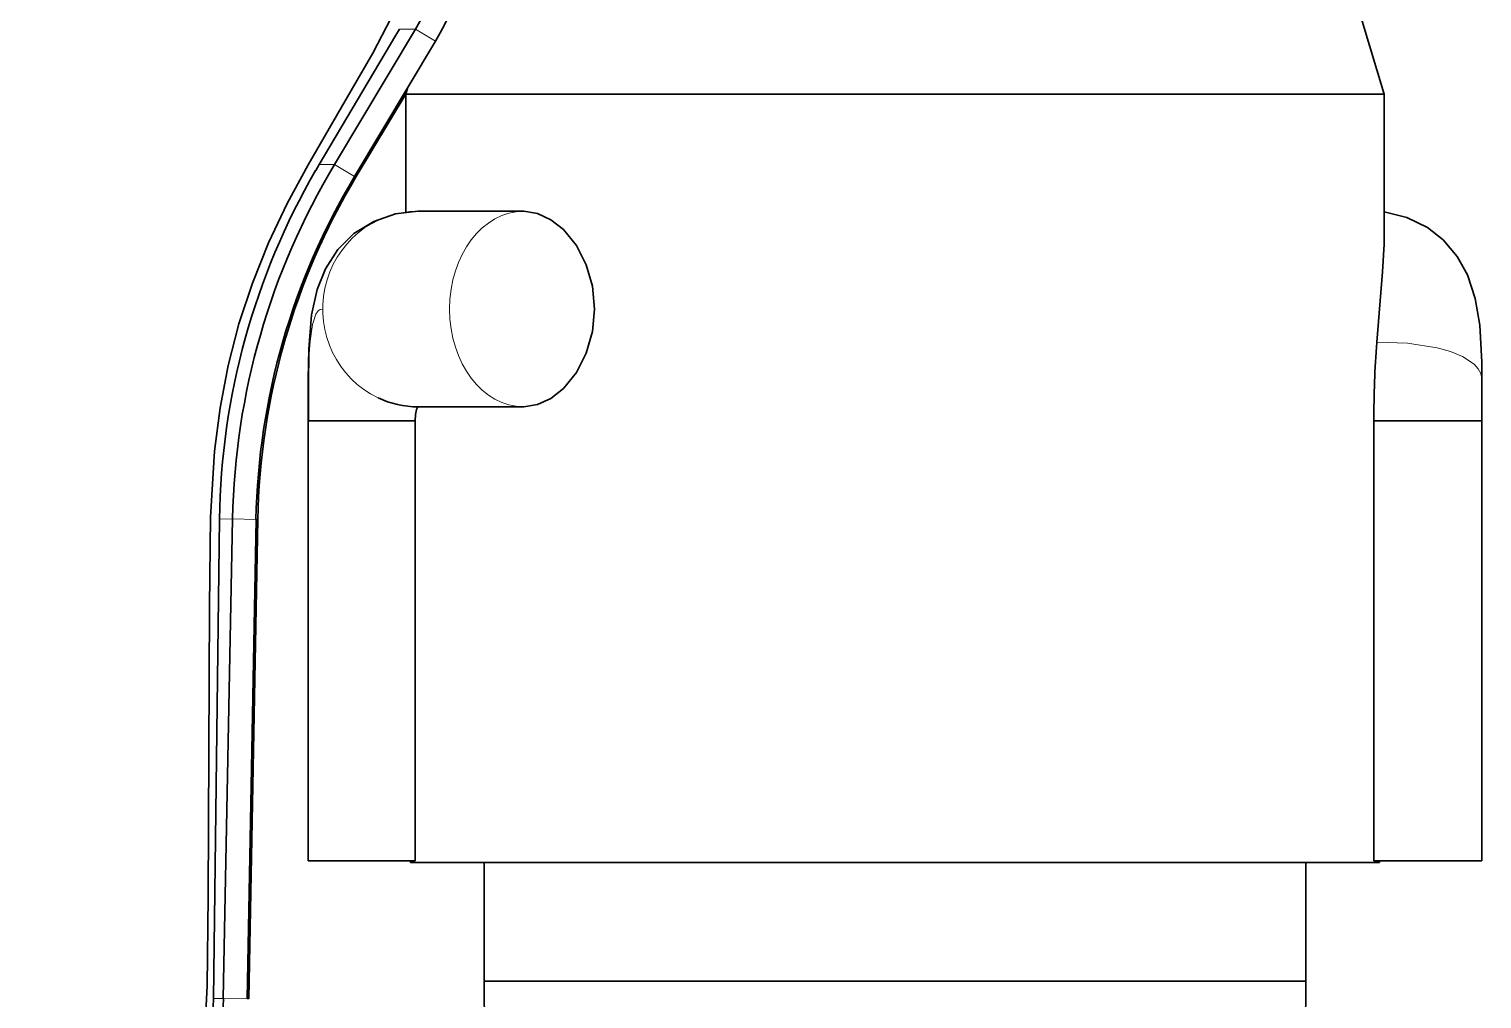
# Model space of a CAD drawing. Extents: x 370 to 946, y 143 to 764.
# Drawn here: x 586.49 to 607.28, y 228.01 to 241.89 of the extents above; entities that cross this region are included whole.
import ezdxf

# ---------------------------------------------------------------- set-up
doc = ezdxf.new("R2010")
doc.units = 0

msp = doc.modelspace()

# ---------------------------------------------------------------- linework, layer by layer
at = {"color": 7, "lineweight": 35, "ltscale": 0.052201}
msp.add_line((605.28, 242.964), (605.88, 240.964), dxfattribs=at)
at = {"color": 7, "lineweight": 35, "ltscale": 0.056512}
msp.add_line((592.018, 241.893), (590.857, 239.954), dxfattribs=at)
at = {"color": 7, "lineweight": 35, "ltscale": 0.002532}
msp.add_line((591.787, 241.895), (591.736, 241.807), dxfattribs=at)
at = {"color": 7, "lineweight": 13, "ltscale": 0.005779}
msp.add_line((591.787, 241.895), (592.018, 241.893), dxfattribs=at)
at = {"color": 7, "lineweight": 13, "ltscale": 0.008339}
msp.add_line((592.018, 241.893), (592.305, 241.722), dxfattribs=at)
at = {"color": 7, "lineweight": 35, "ltscale": 0.053806}
msp.add_line((591.736, 241.807), (590.64, 239.955), dxfattribs=at)
at = {"color": 7, "lineweight": 35, "ltscale": 0.056513}
msp.add_line((592.305, 241.722), (591.145, 239.782), dxfattribs=at)
at = {"color": 7, "lineweight": 35, "ltscale": 0.002531}
msp.add_line((591.909, 241.061), (591.88, 240.964), dxfattribs=at)
at = {"color": 7, "lineweight": 35, "ltscale": 0.034734}
msp.add_line((591.883, 240.974), (591.17, 239.782), dxfattribs=at)
at = {"color": 7, "lineweight": 35, "ltscale": 0.174055}
msp.add_line((598.843, 240.964), (591.88, 240.964), dxfattribs=at)
at = {"color": 7, "lineweight": 35, "ltscale": 0.042199}
msp.add_line((591.88, 239.276), (591.88, 240.964), dxfattribs=at)
at = {"color": 7, "lineweight": 35, "ltscale": 0.175941}
msp.add_line((605.88, 240.964), (598.843, 240.964), dxfattribs=at)
at = {"color": 7, "lineweight": 35, "ltscale": 0.05315}
msp.add_line((605.88, 238.838), (605.88, 240.964), dxfattribs=at)
at = {"color": 7, "lineweight": 35, "ltscale": 0.00253}
msp.add_line((590.589, 239.868), (590.64, 239.955), dxfattribs=at)
at = {"color": 7, "lineweight": 13, "ltscale": 0.005432}
msp.add_line((590.64, 239.955), (590.857, 239.954), dxfattribs=at)
at = {"color": 7, "lineweight": 13, "ltscale": 0.008379}
msp.add_line((590.857, 239.954), (591.145, 239.782), dxfattribs=at)
at = {"color": 7, "lineweight": 13, "ltscale": 0.00064851}
msp.add_line((591.17, 239.782), (591.144, 239.781), dxfattribs=at)
at = {"color": 7, "lineweight": 35, "ltscale": 0.03782}
for p, q in [((592.054, 239.286), (593.567, 239.286)), ((593.567, 236.486), (592.054, 236.486))]:
    msp.add_line(p, q, dxfattribs=at)
at = {"color": 7, "lineweight": 35, "ltscale": 0.000583651}
msp.add_line((605.88, 238.838), (605.88, 238.815), dxfattribs=at)
at = {"color": 7, "lineweight": 35, "ltscale": 0.015124}
for p, q in [((590.481, 236.891), (590.481, 236.286)), ((607.279, 236.891), (607.28, 236.286))]:
    msp.add_line(p, q, dxfattribs=at)
at = {"color": 7, "lineweight": 13, "ltscale": 0.013708}
msp.add_line((590.489, 236.834), (590.489, 236.286), dxfattribs=at)
at = {"color": 7, "lineweight": 13, "ltscale": 0.000210571}
msp.add_line((590.48, 236.286), (590.489, 236.286), dxfattribs=at)
at = {"color": 7, "lineweight": 35, "ltscale": 0.1575}
for p, q in [((590.48, 236.286), (590.48, 229.986)), ((592.013, 229.986), (592.013, 236.286)), ((605.733, 236.286), (605.733, 229.986)), ((607.28, 236.286), (607.28, 229.986))]:
    msp.add_line(p, q, dxfattribs=at)
at = {"color": 7, "lineweight": 35, "ltscale": 0.038101}
msp.add_line((590.489, 236.286), (592.013, 236.286), dxfattribs=at)
at = {"color": 7, "lineweight": 35, "ltscale": 0.038689}
for p, q in [((605.733, 236.286), (607.28, 236.286)), ((605.733, 229.986), (607.28, 229.986))]:
    msp.add_line(p, q, dxfattribs=at)
at = {"color": 7, "lineweight": 35, "ltscale": 0.171602}
msp.add_line((589.213, 234.878), (589.125, 228.014), dxfattribs=at)
at = {"color": 7, "lineweight": 13, "ltscale": 0.004648}
msp.add_line((589.213, 234.879), (589.399, 234.88), dxfattribs=at)
at = {"color": 7, "lineweight": 35, "ltscale": 5.53342e-05}
msp.add_line((589.213, 234.879), (589.213, 234.877), dxfattribs=at)
at = {"color": 7, "lineweight": 35, "ltscale": 0.171663}
for p, q in [((589.399, 234.88), (589.267, 228.015)), ((589.735, 234.874), (589.608, 228.008)), ((589.761, 234.874), (589.634, 228.008))]:
    msp.add_line(p, q, dxfattribs=at)
at = {"color": 7, "lineweight": 13, "ltscale": 0.008388}
msp.add_line((589.399, 234.88), (589.735, 234.874), dxfattribs=at)
at = {"color": 7, "lineweight": 13, "ltscale": 0.000645463}
msp.add_line((589.761, 234.874), (589.735, 234.874), dxfattribs=at)
at = {"color": 7, "lineweight": 35, "ltscale": 0.038312}
msp.add_line((590.48, 229.986), (592.013, 229.986), dxfattribs=at)
at = {"color": 7, "lineweight": 35, "ltscale": 0.000561625}
for p, q in [((591.946, 229.986), (591.947, 229.964)), ((605.814, 229.986), (605.814, 229.964))]:
    msp.add_line(p, q, dxfattribs=at)
at = {"color": 7, "lineweight": 35, "ltscale": 0.000561523}
msp.add_line((605.803, 229.964), (605.803, 229.986), dxfattribs=at)
at = {"color": 7, "lineweight": 35, "ltscale": 0.346404}
msp.add_line((591.947, 229.964), (605.803, 229.964), dxfattribs=at)
at = {"color": 7, "lineweight": 35, "ltscale": 0.0425}
for p, q in [((593, 228.264), (593, 229.964)), ((604.76, 228.264), (604.76, 229.964))]:
    msp.add_line(p, q, dxfattribs=at)
at = {"color": 7, "lineweight": 35, "ltscale": 0.294}
msp.add_line((604.76, 229.964), (593, 229.964), dxfattribs=at)
at = {"color": 7, "lineweight": 35, "ltscale": 0.000267029}
msp.add_line((605.814, 229.964), (605.803, 229.964), dxfattribs=at)
at = {"color": 7, "lineweight": 35, "ltscale": 0.043056}
for p, q in [((594.723, 228.264), (593, 228.264)), ((594.723, 228.264), (593, 228.264)), ((604.76, 228.264), (603.038, 228.264)), ((603.038, 228.264), (604.76, 228.264))]:
    msp.add_line(p, q, dxfattribs=at)
at = {"color": 7, "lineweight": 35, "ltscale": 0.473766}
msp.add_line((593.157, 209.314), (593, 228.264), dxfattribs=at)
at = {"color": 7, "lineweight": 35, "ltscale": 0.103944}
for p, q in [((598.88, 228.264), (594.723, 228.264)), ((594.723, 228.264), (598.88, 228.264)), ((603.038, 228.264), (598.88, 228.264)), ((603.038, 228.264), (598.88, 228.264))]:
    msp.add_line(p, q, dxfattribs=at)
at = {"color": 7, "lineweight": 35}
msp.add_line((604.54, 201.688), (604.76, 228.264), dxfattribs=at)
at = {"color": 7, "lineweight": 13, "ltscale": 0.003554}
msp.add_line((589.125, 228.014), (589.267, 228.015), dxfattribs=at)
at = {"color": 7, "lineweight": 35, "ltscale": 5.64575e-05}
msp.add_line((589.125, 228.014), (589.125, 228.012), dxfattribs=at)
at = {"color": 7, "lineweight": 13, "ltscale": 0.008534}
msp.add_line((589.267, 228.015), (589.608, 228.008), dxfattribs=at)
at = {"color": 7, "lineweight": 13, "ltscale": 0.000648531}
msp.add_line((589.634, 228.008), (589.608, 228.009), dxfattribs=at)
at = {"color": 7, "lineweight": 35}
for points in [[(591.668, 242.056), (591.408, 241.548), (590.96, 240.774), (590.48, 239.951), (590.182, 239.396), (589.915, 238.832), (589.684, 238.258), (589.491, 237.673), (589.337, 237.077), (589.221, 236.47), (589.142, 235.852), (589.083, 234.908), (589.067, 233.632), (589.05, 229.475), (589.037, 228.198), (588.986, 227.252)], [(592.053, 239.287), (591.729, 239.249), (591.419, 239.14), (591.137, 238.965), (590.907, 238.738), (590.729, 238.463), (590.609, 238.165), (590.53, 237.802), (590.489, 237.311), (590.481, 236.891)], [(594.58, 237.886), (594.55, 238.211), (594.461, 238.519), (594.32, 238.795), (594.134, 239.023), (593.955, 239.165), (593.762, 239.255), (593.567, 239.286)], [(605.88, 239.276), (606.204, 239.198), (606.503, 239.051), (606.727, 238.876), (606.927, 238.639), (607.074, 238.374), (607.185, 238.039), (607.248, 237.657), (607.277, 237.125), (607.279, 236.891)], [(605.88, 238.815), (605.859, 238.419), (605.774, 237.411)], [(594.58, 237.886), (594.55, 237.562), (594.461, 237.253), (594.32, 236.977), (594.134, 236.75), (593.955, 236.607), (593.762, 236.517), (593.567, 236.486)], [(592.013, 236.286), (592.017, 236.375), (592.032, 236.448), (592.044, 236.477), (592.05, 236.484), (592.052, 236.486)]]:
    msp.add_lwpolyline(points, dxfattribs=at)
at = {"color": 7, "lineweight": 13}
for points in [[(590.689, 237.886), (590.655, 237.879), (590.625, 237.858), (590.591, 237.811), (590.543, 237.664), (590.51, 237.428), (590.498, 237.244), (590.489, 236.837)], [(605.774, 237.411), (606.216, 237.399), (606.638, 237.332), (606.83, 237.278), (607, 237.208), (607.17, 237.096), (607.228, 237.032), (607.266, 236.964), (607.279, 236.891)]]:
    msp.add_lwpolyline(points, dxfattribs=at)
at = {"color": 7, "lineweight": 35}
for centre, radius, start, end in [((588.722, 243.884), 3.851, 328.8662, 358.8239), ((588.676, 243.882), 4.222, 329.2349, 358.9204), ((599.438, 234.744), 10.226, 149.9292, 179.24), ((599.675, 234.673), 10.278, 149.0839, 178.845), ((599.64, 234.684), 9.907, 149.032, 178.9008), ((599.665, 234.684), 9.907, 149.0317, 178.9026), ((620.892, 236.288), 15.159, 175.7599, 180.0071), ((579.241, 228.148), 9.885, 317.1401, 359.2132), ((579.324, 228.222), 9.946, 316.8847, 358.8085)]:
    msp.add_arc(centre, radius, start, end, dxfattribs=at)
at = {"color": 7, "lineweight": 13}
msp.add_arc((590.681, 236.89), 0.199, 179.7858, 196.2708, dxfattribs=at)
for centre, major_axis, ratio, start_param, end_param in [((592.054, 237.886), (0, 1.4), 0.9752, 6.283185, 8.992079), ((593.567, 237.886), (0, -1.4), 0.759085, 3.141593, 6.283185)]:
    msp.add_ellipse(centre, major_axis=major_axis, ratio=ratio, start_param=start_param, end_param=end_param, dxfattribs=at)
at = {"color": 7, "lineweight": 35}
msp.add_ellipse((592.054, 237.886), major_axis=(0, 1.4), ratio=0.9752, start_param=2.708894, end_param=3.141593, dxfattribs=at)

doc.saveas('drawing.dxf')
